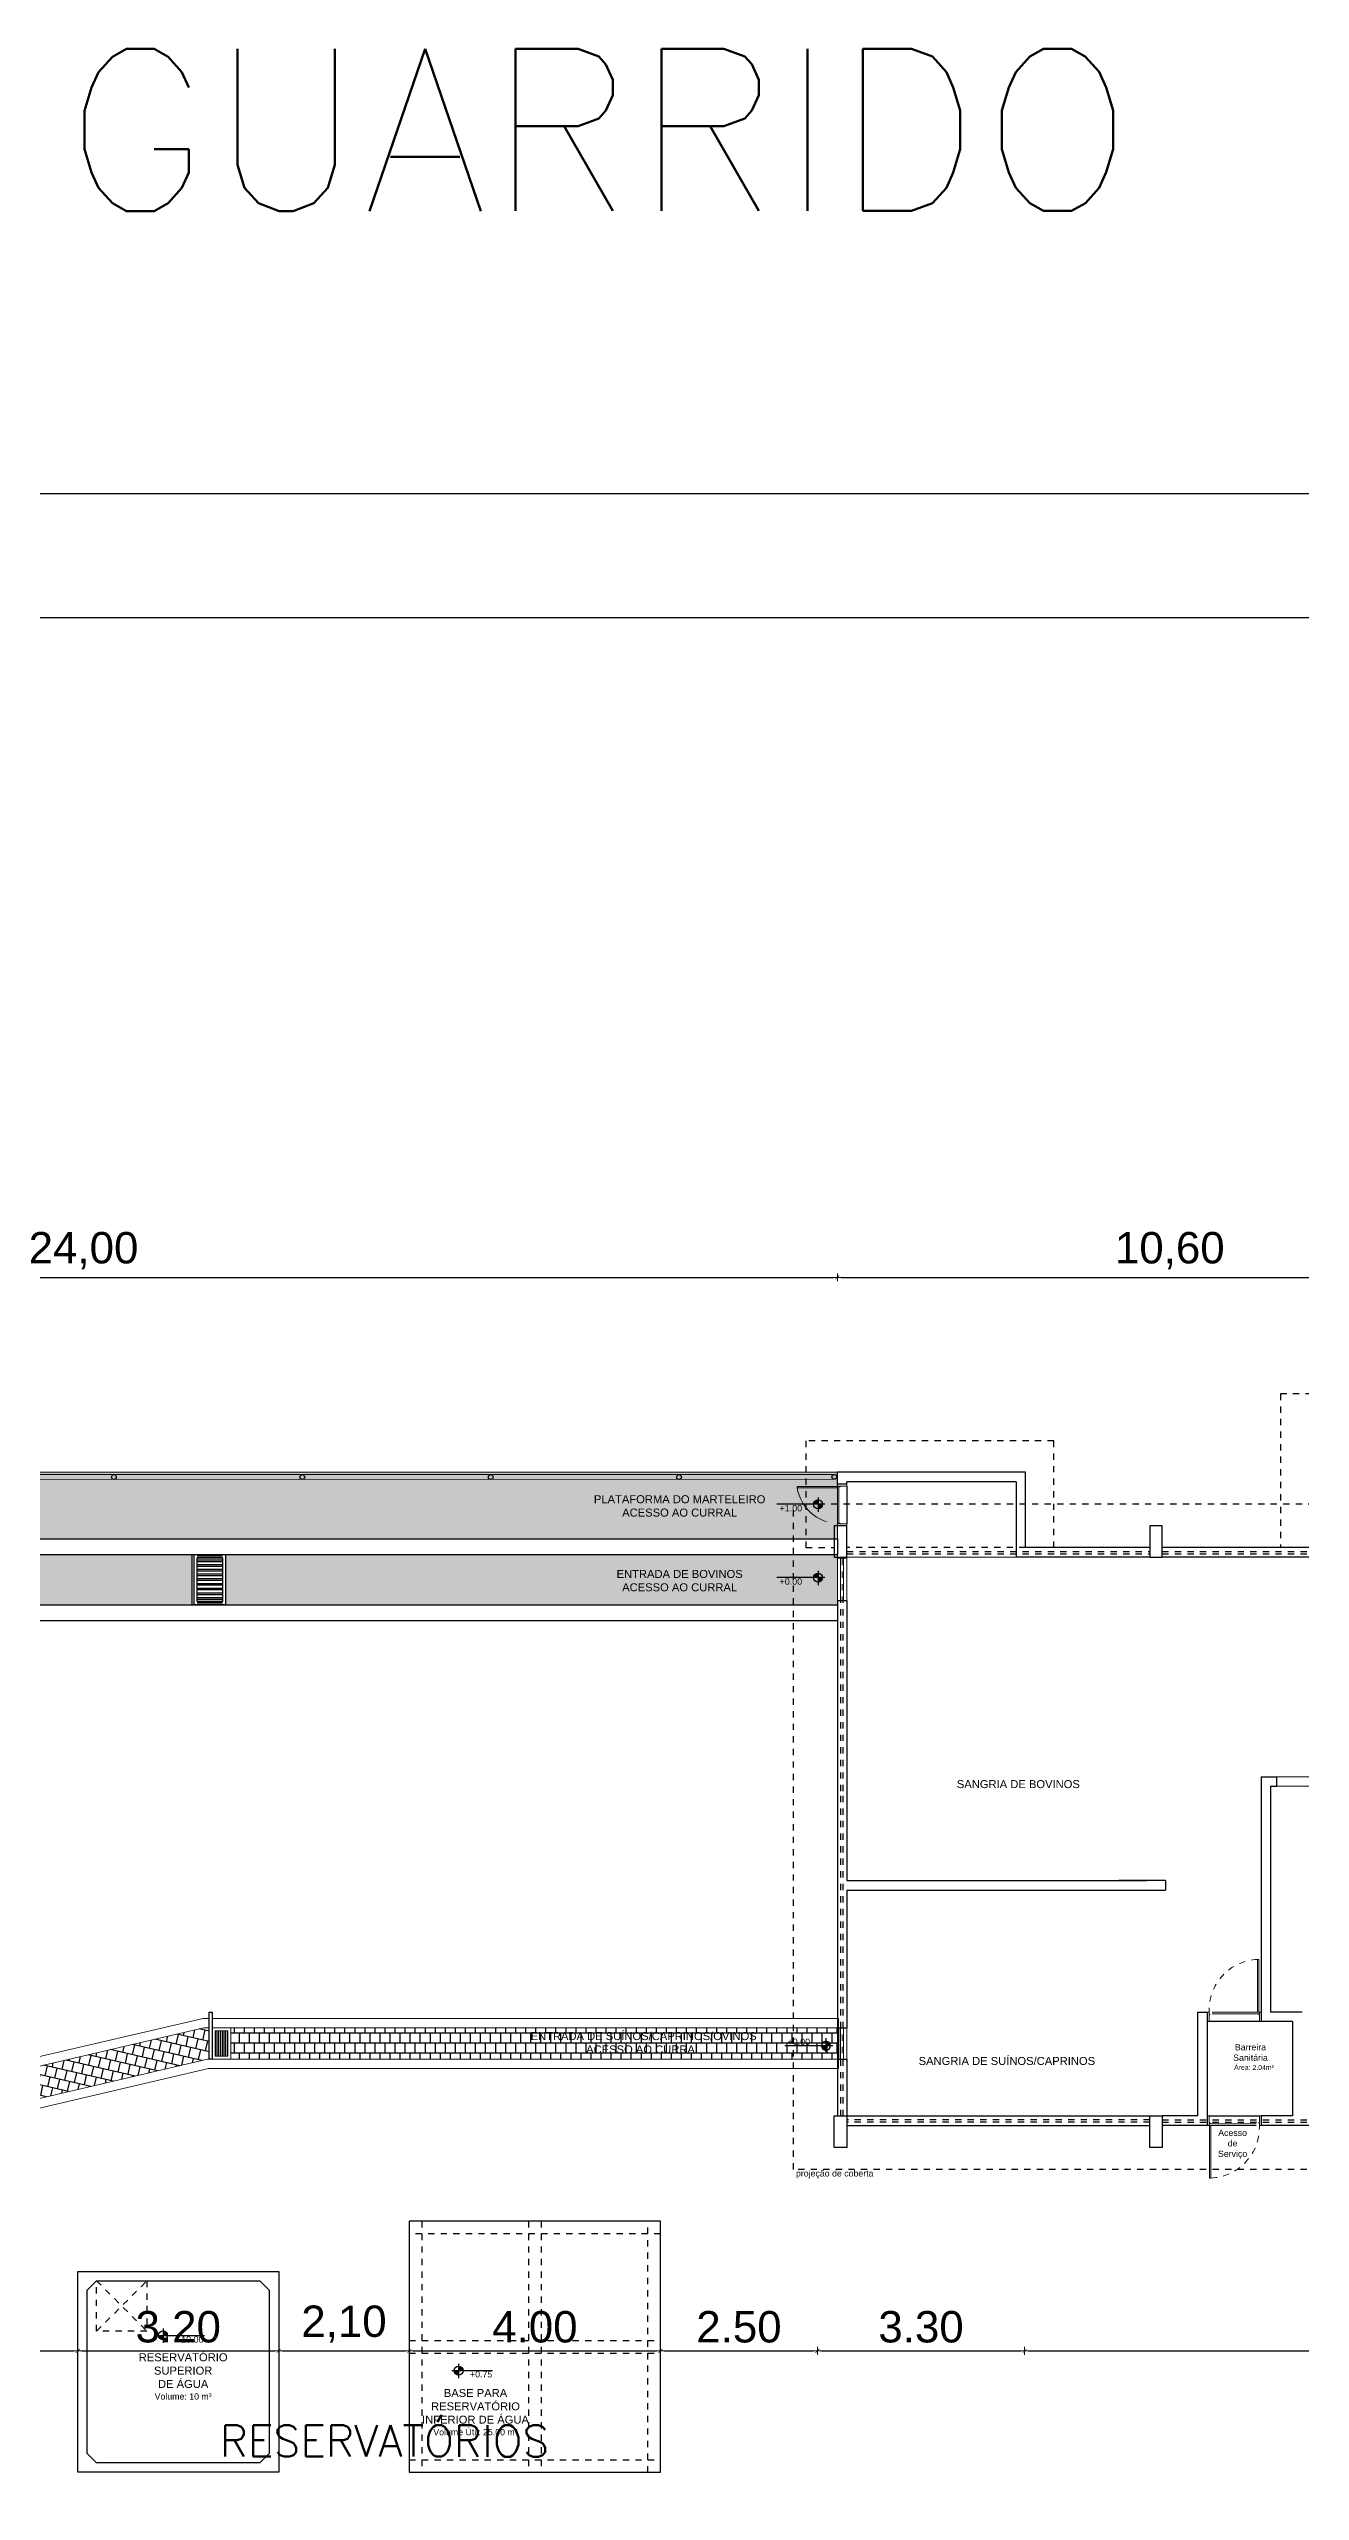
# Model space of a CAD drawing. Header units: millimetres. Extents: x 2823 to 2968, y 1352 to 1452.
# Drawn here: x 2914.4 to 2934.33, y 1412.06 to 1450.97 of the extents above; entities that cross this region are included whole.
import ezdxf

# ---------------------------------------------------------------- set-up
doc = ezdxf.new("R2010")
doc.units = ezdxf.units.MM
doc.header["$LTSCALE"] = 0.03
doc.linetypes.add('Dashed', pattern=[0.75, 0.5, -0.25])
for name, color, linetype, lineweight in [('A-COTAS', 12, 'Continuous', 9), ('A-ESQ-PORTAS', 2, 'Continuous', 18), ('A-ESTRUTURA', 164, 'Continuous', 30), ('A-HACHU', 9, 'Continuous', 0), ('A-PAREDE', 5, 'Continuous', 30), ('A-PROJEÇÃO', 251, 'Dashed', 13), ('A-VISTA01', 1, 'Continuous', 20), ('A-VISTA02', 2, 'Continuous', 15), ('A-VISTA03', 3, 'Continuous', 9), ('A-VISTA06', 6, 'Continuous', 0)]:
    doc.layers.add(name, color=color, linetype=linetype, lineweight=lineweight)
for name, color, linetype in [('A-PARDE', 5, 'Continuous'), ('A-PISO', 251, 'Continuous'), ('A_PROJEÇÃO', 7, 'Dashed'), ('G_HACHURA', 9, 'Continuous')]:
    doc.layers.add(name, color=color, linetype=linetype)
for name, color, linetype, true_color in [('A-TEXTO1', 7, 'Continuous', 0x000000), ('A_lay', 7, 'Continuous', 0x919191), ('PH-GRELHA_INT', 7, 'Continuous', 0x1f2df4)]:
    doc.layers.add(name, color=color, linetype=linetype, true_color=true_color)
doc.styles.add('A2 Arquitetos', font='arial.ttf')
doc.styles.add('Century Gothic', font='arial.ttf')
doc.styles.get("Standard").update_dxf_attribs({"font": 'romans.shx'})
doc.dimstyles.new('COTA_250', dxfattribs={"dimscale": 250, "dimtxt": 0.002, "dimasz": 0.00025, "dimexe": 0.00075, "dimexo": 0.00075, "dimgap": 0.0005, "dimtad": 1, "dimzin": 4, "dimdsep": 46, "dimtxsty": 'Century Gothic', "dimblk": 'PU-Tick', "dimcen": 0.001, "dimdle": 0.00075, "dimse1": 1, "dimse2": 1, "dimclrd": 256, "dimclre": 256, "dimclrt": 256, "dimadec": 0, "dimazin": 0, "dimtfac": 1, "dimtix": 1, "dimtmove": 0, "dimatfit": 3, "dimldrblk": 'DOT', "dimfxl": 1, "dimarcsym": 0})
doc.dimstyles.new('ISO-25', dxfattribs={"dimtxt": 2.5, "dimasz": 2.5, "dimexe": 1.25, "dimexo": 0.625, "dimtad": 1, "dimtxsty": 'Standard', "dimcen": 2.5, "dimadec": 0, "dimazin": 0, "dimtfac": 1, "dimtmove": 0, "dimatfit": 3, "dimfxl": 1, "dimarcsym": 0})
pattern_1 = [(0, (0, 0), (0, 0.16), []), (90, (0, 0), (-0.07999999999999999, 0.16), [0.16, -0.16])]

# ---------------------------------------------------------------- blocks, each defined once
blk = doc.blocks.new('Curbov')
at = {"layer": 'A-COTAS', "true_color": 0xd4d4d4}
h = blk.add_hatch(color=254, dxfattribs=at)
h.dxf.hatch_style = 1
h.paths.add_polyline_path([(208213.6183541835, 9278627.765369043), (208213.6713541799, 9278627.765369043), (208233.3266234386, 9278627.765369043), (208233.3266234386, 9278628.825415157), (208211.7494099587, 9278628.825415157)])
at = {"layer": 'A-HACHU', "true_color": 0xc7c8ca}
h = blk.add_hatch(dxfattribs=at)
h.set_pattern_fill('AR-B88', color=9, scale=0.02)
h.set_pattern_definition(pattern_1)
h.paths.add_polyline_path([(208223.5823912593, 9278626.715369048), (208233.3266234387, 9278626.71536905), (208233.3266234384, 9278627.515369043), (208223.5823912595, 9278627.515369045)])
h.paths.add_polyline_path([(208214.0823912593, 9278626.715369044), (208223.0523912603, 9278626.715369046), (208223.0523912603, 9278627.515369043), (208214.0823912595, 9278627.515369043)])
at = {"layer": 'A-TEXTO1'}
h = blk.add_hatch(color=256, dxfattribs=at)
h.dxf.hatch_style = 1
h.paths.add_polyline_path([(208233.0201738078, 9278628.38837869), (208233.0201738078, 9278628.316516778), (208232.9483118504, 9278628.316516778, -0.4142135075525849)])
h.paths.add_polyline_path([(208233.0201738078, 9278628.316516778), (208233.0920357203, 9278628.316516778, -0.4142136171936075), (208233.0201738078, 9278628.244654864)])
h = blk.add_hatch(color=256, dxfattribs=at)
h.dxf.hatch_style = 1
h.paths.add_polyline_path([(208233.0201738078, 9278627.22065481), (208233.0201738078, 9278627.148792896), (208232.9483118504, 9278627.148792896, -0.4142135075525849)])
h.paths.add_polyline_path([(208233.0201738078, 9278627.148792896), (208233.0920357203, 9278627.148792896, -0.4142136171936075), (208233.0201738078, 9278627.076930983)])
at = {"layer": 'PH-GRELHA_INT', "lineweight": 30}
h = blk.add_hatch(dxfattribs=at)
h.set_pattern_fill('ANSI32', color=256, scale=0.2, angle=135)
h.set_pattern_definition([(180, (0, 0), (-6.938893903907228e-18, -0.07500000000000001), []), (180, (-0.0249999999650754, 0.02500000037252903), (-6.938893903907228e-18, -0.07500000000000001), [])])
h.paths.add_polyline_path([(208223.1323912595, 9278627.515369043), (208223.5323912601, 9278627.515369043), (208223.5323912591, 9278626.715369048), (208223.1323912599, 9278626.715369048)])
at = {"layer": 'A-PAREDE'}
for p, q in [((208213.6713541799, 9278627.765369043), (208233.3266234384, 9278627.765369043)), ((208213.6713541799, 9278627.515369043), (208233.3266234384, 9278627.515369043)), ((208213.6713541799, 9278626.715369044), (208233.3266234384, 9278626.71536905)), ((208213.6713541799, 9278626.465369044), (208233.3266234384, 9278626.465369042))]:
    blk.add_line(p, q, dxfattribs=at)
for points in [[(208233.3266234384, 9278627.765369043), (208233.3266234384, 9278627.515369043)], [(208233.3266234387, 9278626.715369051), (208233.3266234386, 9278626.46536904)]]:
    blk.add_lwpolyline(points, dxfattribs=at)
for centre in [(208221.8053317553, 9278628.750415154), (208224.8053317553, 9278628.750415154), (208227.8053317553, 9278628.750415154), (208230.8053317553, 9278628.750415154), (208233.2784345798, 9278628.752097536)]:
    blk.add_circle(centre, 0.0381, dxfattribs=at)
at = {"layer": 'A-TEXTO1'}
for p, q in [((208233.1266233933, 9278628.316516845), (208232.363737432, 9278628.316516845)), ((208233.0201738078, 9278628.423984574), (208233.0201738078, 9278628.196799686)), ((208233.1266233933, 9278627.148792963), (208232.363737432, 9278627.148792963)), ((208233.0201738078, 9278627.256260693), (208233.0201738078, 9278627.029075805))]:
    blk.add_line(p, q, dxfattribs=at)
for centre in [(208233.0201738078, 9278628.316516845), (208233.0201738078, 9278627.148792963)]:
    blk.add_circle(centre, 0.07186191701812356, dxfattribs=at)
at = {"layer": 'A-VISTA01'}
blk.add_line((208211.7494099585, 9278628.825415157), (208233.3266234384, 9278628.825415157), dxfattribs=at)
for points in [[(208233.3266234384, 9278628.825415157), (208233.3266234386, 9278628.675415156)], [(208233.3266234386, 9278627.765369043), (208233.3266234386, 9278628.675415156)]]:
    blk.add_lwpolyline(points, dxfattribs=at)
at = {"layer": 'A-VISTA02'}
for p, q in [((208233.2784345798, 9278628.790197536), (208213.6234800684, 9278628.788656948)), ((208233.2784345798, 9278628.713997535), (208213.6234800684, 9278628.712447241))]:
    blk.add_line(p, q, dxfattribs=at)
at = {"layer": 'A-VISTA06'}
blk.add_lwpolyline([(208233.3266234384, 9278627.515369043), (208233.3266234387, 9278626.715369051)], dxfattribs=at)
at = {"layer": 'PH-GRELHA_INT', "lineweight": 30}
for p, q in [((208223.0523912603, 9278626.715369046), (208223.0523912603, 9278627.515369045)), ((208223.0823912597, 9278626.715369046), (208223.0823912597, 9278627.515369045))]:
    blk.add_line(p, q, dxfattribs=at)
for points in [[(208223.0823912597, 9278627.515369043), (208223.5823912595, 9278627.515369045), (208223.5823912593, 9278626.715369046), (208223.0823912595, 9278626.715369046)], [(208223.1323912595, 9278627.465369044), (208223.5323912601, 9278627.465369044), (208223.5323912591, 9278626.765369046), (208223.1323912589, 9278626.765369046)]]:
    blk.add_lwpolyline(points, close=True, dxfattribs=at)
at = {"layer": 'A-TEXTO1', "ltscale": 0.0005, "style": 'A2 Arquitetos'}
for s, p in [('+1.00', (208232.405818676, 9278628.202251224)), ('+0.00', (208232.405818676, 9278627.034527343))]:
    blk.add_text(s, height=0.102, dxfattribs=at).set_placement(p)
at = {"layer": 'A-TEXTO1', "ltscale": 0.0005, "char_height": 0.1275, "attachment_point": 9, "style": 'A2 Arquitetos'}
for s, insert in [('\\pxqc;PLATAFORMA DO MARTELEIRO\\PACESSO AO CURRAL', (208232.3635688332, 9278628.118492132)), ('\\pxqc;ENTRADA DE BOVINOS\\PACESSO AO CURRAL', (208232.3635688332, 9278626.928203454))]:
    blk.add_mtext_dynamic_manual_height_columns(s, width=3.096902312417515, gutter_width=30.31471099704504, heights=[0], dxfattribs=dict(at, insert=insert))
blk = doc.blocks.new('Reservatorio_Sup')
at = {"layer": 'A-TEXTO1'}
h = blk.add_hatch(color=256, dxfattribs=at)
h.dxf.hatch_style = 1
h.paths.add_polyline_path([(207844.9719152112, 9278544.509004906), (207844.9719152112, 9278544.437142992), (207845.0437771686, 9278544.437142992, 0.4142135075525849)])
h.paths.add_polyline_path([(207844.9719152112, 9278544.437142992), (207844.9000532987, 9278544.437142992, 0.4142136171936075), (207844.9719152112, 9278544.365281079)])
at = {"layer": 'A-PAREDE'}
for p, q in [((207843.7623593831, 9278545.155746967), (207843.9123593831, 9278545.305746967)), ((207846.6623593831, 9278545.155746967), (207846.5123593831, 9278545.305746967)), ((207843.7623593831, 9278542.555746969), (207843.9123593831, 9278542.405746968)), ((207846.6623593831, 9278542.555746969), (207846.5123593831, 9278542.405746968))]:
    blk.add_line(p, q, dxfattribs=at)
blk.add_lwpolyline([(207843.6123593831, 9278545.455746967), (207846.8123593831, 9278545.455746967), (207846.8123593831, 9278542.255746968), (207843.6123593831, 9278542.255746968)], close=True, dxfattribs=at)
for points in [[(207843.9123593831, 9278545.305746967), (207846.5123593831, 9278545.305746967)], [(207843.7623593831, 9278542.555746969), (207843.7623593831, 9278545.155746967)], [(207846.6623593831, 9278545.155746967), (207846.6623593831, 9278542.555746969)], [(207846.5123593831, 9278542.405746968), (207843.9123593831, 9278542.405746968)]]:
    blk.add_lwpolyline(points, dxfattribs=at)
at = {"layer": 'A-TEXTO1'}
for p, q in [((207844.8654656257, 9278544.43714306), (207845.628351587, 9278544.43714306)), ((207844.9719152112, 9278544.544610789), (207844.9719152112, 9278544.317425901))]:
    blk.add_line(p, q, dxfattribs=at)
blk.add_circle((207844.9719152112, 9278544.43714306), 0.07186191701812356, dxfattribs=at)
at = {"layer": 'A_PROJEÇÃO'}
for p, q in [((207843.9123593831, 9278545.305746967), (207844.7123593831, 9278544.505746966)), ((207843.9123593831, 9278544.505746966), (207844.7123593831, 9278545.305746967))]:
    blk.add_line(p, q, dxfattribs=at)
blk.add_lwpolyline([(207843.9123593831, 9278545.305746967), (207844.7123593831, 9278545.305746967), (207844.7123593831, 9278544.505746966), (207843.9123593831, 9278544.505746966), (207843.9123593831, 9278545.305746967)], dxfattribs=at)
at = {"layer": 'A-TEXTO1', "ltscale": 0.0005, "style": 'A2 Arquitetos'}
blk.add_text('+10.00', height=0.102, dxfattribs=at).set_placement((207845.175307504, 9278544.322877439))
at = {"layer": 'A-TEXTO1', "ltscale": 0.0005, "insert": (207844.7320672687, 9278543.413536912), "char_height": 0.1275, "attachment_point": 7, "style": 'A2 Arquitetos'}
blk.add_mtext_dynamic_manual_height_columns('\\pxqc;RESERVATÓRIO SUPERIOR DE ÁGUA\\P{\\H0.78431x;Volume: 10 m³}', width=1.116882196945371, gutter_width=30.31471099704504, heights=[0], dxfattribs=at)
blk = doc.blocks.new('Reservatorio_Inferior')
at = {"layer": 'A-TEXTO1'}
h = blk.add_hatch(color=256, dxfattribs=at)
h.dxf.hatch_style = 1
h.paths.add_polyline_path([(207768.310947186, 9278556.651467234), (207768.310947186, 9278556.57960532), (207768.3828091433, 9278556.57960532, 0.4142135075525849)])
h.paths.add_polyline_path([(207768.310947186, 9278556.57960532), (207768.2390852734, 9278556.57960532, 0.4142136171936075), (207768.310947186, 9278556.507743407)])
at = {"layer": 'A-PAREDE'}
blk.add_lwpolyline([(207767.5263024458, 9278554.959275486), (207771.5263024458, 9278554.959275486), (207771.5263024458, 9278558.959275486), (207767.5263024458, 9278558.959275486)], close=True, dxfattribs=at)
at = {"layer": 'A-TEXTO1'}
for p, q in [((207768.2044976005, 9278556.579605388), (207768.8515294553, 9278556.579605388)), ((207768.310947186, 9278556.687073117), (207768.310947186, 9278556.45988823))]:
    blk.add_line(p, q, dxfattribs=at)
blk.add_circle((207768.310947186, 9278556.579605388), 0.07186191701812356, dxfattribs=at)
at = {"layer": 'A_PROJEÇÃO'}
for p, q in [((207767.7263024458, 9278558.959275486), (207767.7263024458, 9278554.959275486)), ((207769.4263024458, 9278558.959275486), (207769.4263024458, 9278554.959275486)), ((207769.6263024458, 9278558.959275486), (207769.6263024458, 9278554.959275486)), ((207771.3263024458, 9278554.959275486), (207771.3263024458, 9278558.959275486)), ((207771.5263024458, 9278558.759275487), (207767.5263024458, 9278558.759275487)), ((207767.5263024458, 9278557.059275486), (207771.5263024458, 9278557.059275486)), ((207767.5263024458, 9278556.859275486), (207771.5263024458, 9278556.859275486)), ((207767.5263024458, 9278555.159275483), (207771.5263024458, 9278555.159275485))]:
    blk.add_line(p, q, dxfattribs=at)
at = {"layer": 'A-TEXTO1', "insert": (207768.7468251517, 9278556.469895089), "char_height": 0.1, "attachment_point": 7}
blk.add_mtext_dynamic_manual_height_columns('\\pxsm1.5,qr;{\\fArial|b0|i0|c0|p34;+0.75}', width=0.1, gutter_width=30.31471099704504, heights=[0], dxfattribs=at)
at = {"layer": 'A-TEXTO1', "ltscale": 0.0005, "insert": (207767.6862863295, 9278555.548107663), "char_height": 0.1275, "attachment_point": 7, "style": 'A2 Arquitetos'}
blk.add_mtext_dynamic_manual_height_columns('\\pxqc;BASE PARA RESERVATÓRIO INFERIOR DE ÁGUA\\P{\\H0.78431x;Volume Útil: 25.00 m³}', width=1.788665961879305, gutter_width=30.31471099704504, heights=[0], dxfattribs=at)
blk = doc.blocks.new('Curral_Suino_Caprino')
at = {"layer": 'A-TEXTO1'}
h = blk.add_hatch(color=256, dxfattribs=at)
h.dxf.hatch_style = 1
h.paths.add_polyline_path([(207839.2742750068, 9278549.680569066), (207839.2742750068, 9278549.75243098), (207839.346136965, 9278549.75243098, -0.4142135075525849)])
h.paths.add_polyline_path([(207839.2742750068, 9278549.75243098), (207839.2024130953, 9278549.75243098, -0.4142136171936075), (207839.2742750068, 9278549.824292893)])
at = {"layer": 'A-VISTA06'}
h = blk.add_hatch(dxfattribs=at)
h.set_pattern_fill('ANSI32', color=256, scale=0.1, angle=45)
h.set_pattern_definition([(90, (0.4682175397756509, 1.120568381622434), (-0.03750000000000001, 3.469446951953614e-18), []), (90, (0.4807175397546644, 1.133068381601447), (-0.03750000000000001, 3.469446951953614e-18), [])])
h.paths.add_polyline_path([(207849.0009296726, 9278549.989770943), (207848.8009296725, 9278549.989770943), (207848.8009296725, 9278549.589808611), (207849.0009296726, 9278549.589808611)])
at = {"layer": 'A_lay', "true_color": 0xa1a1a1}
h = blk.add_hatch(dxfattribs=at)
h.set_pattern_fill('AR-B88', color=253, scale=0.02)
h.set_pattern_definition(pattern_1)
h.paths.add_polyline_path([(207848.7509296726, 9278549.539808556), (207839.0777529167, 9278549.539808547), (207839.0777529168, 9278550.039770944), (207848.7509296726, 9278550.039770944)])
h = blk.add_hatch(dxfattribs=at)
h.set_pattern_fill('AR-B88', color=253, scale=0.02, angle=13)
h.set_pattern_definition([(13, (207849.194050578, 9278514.813470237), (-0.0359921686950184, 0.1558992103656376), []), (103, (207849.194050578, 9278514.813470237), (-0.1139417738778372, 0.1379031260181284), [0.16, -0.16])])
h.paths.add_polyline_path([(207856.4026957992, 9278548.354753638), (207856.289689945, 9278547.867690941), (207849.1235959711, 9278549.539808556), (207849.1005362104, 9278549.539808556), (207849.1005362104, 9278550.039770944), (207849.1813183924, 9278550.039770944)])
blk.add_lwpolyline([(207839.0777529168, 9278550.03548008), (207839.0777529167, 9278549.539808547)])
at = {"layer": 'A-PAREDE', "lineweight": 25}
blk.add_lwpolyline([(207849.0509296726, 9278549.539808555), (207849.1005362104, 9278549.539808555), (207849.1005362104, 9278550.289770894), (207849.0509296726, 9278550.289770894)], close=True, dxfattribs=at)
at = {"layer": 'A-TEXTO1'}
for p, q in [((207839.2742750068, 9278549.644963183), (207839.2742750068, 9278549.87214807)), ((207839.1678254214, 9278549.752430912), (207839.9307113831, 9278549.752430912))]:
    blk.add_line(p, q, dxfattribs=at)
blk.add_circle((207839.2742750068, 9278549.752430912), 0.07186191701812356, dxfattribs=at)
at = {"layer": 'A-VISTA01'}
for p, q in [((207849.0509296726, 9278550.189770944), (207839.0777529168, 9278550.189770944)), ((207849.0509296726, 9278550.039770944), (207839.0777529168, 9278550.039770944)), ((207849.1940505781, 9278550.189770944), (207849.1005362104, 9278550.189770944)), ((207849.1813183924, 9278550.039770944), (207849.1005362104, 9278550.039770944)), ((207849.1813183924, 9278550.039770944), (207856.7240446061, 9278548.279770948)), ((207849.1940505781, 9278550.189770944), (207856.7240446061, 9278548.431948083)), ((207839.0777529168, 9278549.539808547), (207849.1235959712, 9278549.539808556)), ((207849.1235959711, 9278549.539808556), (207856.8581296091, 9278547.735052718)), ((207849.1063273761, 9278549.38980861), (207839.0777529168, 9278549.38980861)), ((207849.1063273761, 9278549.38980861), (207856.824044606, 9278547.588976668))]:
    blk.add_line(p, q, dxfattribs=at)
for points in [[(207839.0777529168, 9278550.039770944), (207839.0777529168, 9278550.189770944)], [(207839.0777529168, 9278549.38980861), (207839.0777529167, 9278549.539808547)]]:
    blk.add_lwpolyline(points, dxfattribs=at)
at = {"layer": 'A-VISTA06'}
for p, q in [((207849.0509296725, 9278549.53980861), (207849.0509296726, 9278550.039770944)), ((207849.1005361968, 9278549.539808609), (207849.1005361968, 9278550.039770942))]:
    blk.add_line(p, q, dxfattribs=at)
for points in [[(207849.0509296726, 9278550.039770944), (207848.7509296726, 9278550.039770944), (207848.7509296726, 9278549.53980861), (207849.0509296725, 9278549.53980861)], [(207849.0009296726, 9278549.989770943), (207848.8009296726, 9278549.989770943), (207848.8009296725, 9278549.589808611), (207849.0009296726, 9278549.589808611)]]:
    blk.add_lwpolyline(points, close=True, dxfattribs=at)
at = {"layer": 'A-TEXTO1', "ltscale": 0.0005, "style": 'A2 Arquitetos', "text_generation_flag": 2}
blk.add_text('+0.00', height=0.102, dxfattribs=at).set_placement((207839.8886301399, 9278549.766018497))
at = {"layer": 'A-TEXTO1', "ltscale": 0.0005, "extrusion": (0, 0, -1), "insert": (207840.2696550067, 9278549.9715873), "char_height": 0.1275, "attachment_point": 3, "text_direction": (-1, 0, 0), "style": 'A2 Arquitetos'}
blk.add_mtext_dynamic_manual_height_columns('\\pxqc;ENTRADA DE SUÍNOS/CAPRINOS/OVINOS ACESSO AO CURRAL', width=3.818706176648848, gutter_width=30.31471099704504, heights=[0], dxfattribs=at)
blk = doc.blocks.new('p1')
for p, q in [((171.03823733172, 297.317746114881), (171.03823733172, 297.337746114881)), ((171.8782373317199, 297.337746114881), (171.03823733172, 297.337746114881)), ((171.8782373317199, 297.317746114881), (171.03823733172, 297.317746114881)), ((171.8782373317198, 297.3746169885285), (171.8782373317198, 297.3446169885285)), ((171.8782373317198, 297.3446169885285), (171.9132803888554, 297.3446169885285)), ((171.8782373317198, 297.3446169885285), (171.9132803888554, 297.3446169885285)), ((171.8782373317199, 297.337746114881), (171.8782373317199, 297.317746114881)), ((171.9132803888554, 297.3446169885285), (171.9132803888554, 297.3346169885285)), ((171.9132803888554, 297.3346169885285), (171.9232803888555, 297.3346169885285)), ((171.9232803888555, 297.3346169885285), (171.9232803888553, 297.3446169885285)), ((171.9232803888553, 297.3446169885285), (172.0282373317199, 297.3446169885285)), ((172.0282373317199, 297.3446169885285), (172.0282373317199, 297.3746169885285)), ((171.8782373317199, 296.5146169885286), (171.8782373317199, 296.5446169885284)), ((171.8782373317199, 296.5446169885284), (171.9132803888555, 296.5446169885284)), ((171.9132803888555, 296.5546169885284), (171.9232803888555, 296.5546169885284)), ((171.9132803888555, 296.5446169885284), (171.9132803888555, 296.5546169885284)), ((171.9232803888555, 296.5546169885284), (171.9232803888555, 296.5446169885284)), ((171.9232803888555, 296.5446169885284), (172.02823733172, 296.5446169885284)), ((172.02823733172, 296.5446169885284), (172.02823733172, 296.5146169885286))]:
    blk.add_line(p, q)
at = {"linetype": 'Continuous', "const_width": 0.001}
blk.add_lwpolyline([(171.8738502073079, 297.3414393010849, -0.9999999999999998), (171.8798502073079, 297.3414393010849, -1)], format="xyb", close=True, dxfattribs=at)
at = {"layer": 'A-PISO'}
blk.add_line((172.0282373317199, 297.3446169885285), (172.02823733172, 296.5446169885284), dxfattribs=at)
at = {"layer": 'A-PROJEÇÃO', "ltscale": 50}
for p, q in [((171.8782373317199, 297.3446169885285), (171.8782373317199, 296.5446169885284)), ((171.9032373317199, 297.3446169885285), (171.9032373317199, 296.5446169885284))]:
    blk.add_line(p, q, dxfattribs=at)
at = {"layer": 'A-PROJEÇÃO'}
blk.add_arc((171.8446986706686, 297.3509607586116), 0.8070409638532554, 182.3587359747573, 272.3817592447564, dxfattribs=at)
blk = doc.blocks.new('Galpão_2.0')
at = {"layer": 'A-ESQ-PORTAS'}
for p, q in [((208355.5226303273, 9278624.890565699), (208355.5226303273, 9278624.9105657)), ((208356.1626303273, 9278624.9105657), (208355.5226303273, 9278624.9105657)), ((208356.1626303273, 9278624.890565699), (208355.5226303273, 9278624.890565699)), ((208356.1626303273, 9278624.947436573), (208356.1626303273, 9278624.917436574)), ((208356.1626303273, 9278624.917436574), (208356.1976733844, 9278624.917436574)), ((208356.1626303273, 9278624.917436574), (208356.1976733844, 9278624.917436574)), ((208356.1626303273, 9278624.9105657), (208356.1626303273, 9278624.890565699)), ((208356.1976733844, 9278624.917436574), (208356.1976733844, 9278624.907436574)), ((208356.1976733844, 9278624.907436574), (208356.2076733844, 9278624.907436574)), ((208356.2076733844, 9278624.907436574), (208356.2076733844, 9278624.917436574)), ((208356.2076733844, 9278624.917436574), (208356.3126303273, 9278624.917436574)), ((208356.3126303273, 9278624.917436574), (208356.3126303273, 9278624.947436573)), ((208356.1626303273, 9278624.287436573), (208356.1626303273, 9278624.317436574)), ((208356.1626303273, 9278624.317436574), (208356.1976733844, 9278624.317436574)), ((208356.1976733844, 9278624.327436574), (208356.2076733844, 9278624.327436574)), ((208356.1976733844, 9278624.317436574), (208356.1976733844, 9278624.327436574)), ((208356.2076733844, 9278624.327436574), (208356.2076733844, 9278624.317436574)), ((208356.2076733844, 9278624.317436574), (208356.3126303273, 9278624.317436574)), ((208356.3126303273, 9278624.317436574), (208356.3126303273, 9278624.287436573)), ((208356.2126303273, 9278623.787436573), (208356.2126303273, 9278623.087436574)), ((208356.2627893575, 9278623.787436573), (208356.2627893575, 9278623.087436574)), ((208356.2126303273, 9278615.787436573), (208356.2126303273, 9278616.287436573)), ((208356.2626303273, 9278615.787436573), (208356.2626303273, 9278616.287436573))]:
    blk.add_line(p, q, dxfattribs=at)
at = {"layer": 'A-ESQ-PORTAS', "linetype": 'Continuous', "const_width": 0.001}
blk.add_lwpolyline([(208356.1582432029, 9278624.914258886, -0.9999999999999998), (208356.1642432029, 9278624.914258886, -1)], format="xyb", close=True, dxfattribs=at)
at = {"layer": 'A-ESTRUTURA'}
for points in [[(208356.1126303273, 9278624.287436573), (208356.1126303273, 9278623.787436573), (208356.3126303273, 9278623.787436573), (208356.3126303273, 9278624.287436573)], [(208361.1376303273, 9278624.287436573), (208361.1376303273, 9278623.787436573), (208361.3376303273, 9278623.787436573), (208361.3376303273, 9278624.287436573)], [(208361.1376303273, 9278624.287436573), (208361.1376303273, 9278623.787436573), (208361.3376303273, 9278623.787436573), (208361.3376303273, 9278624.287436573)], [(208356.1126303273, 9278614.382436574), (208356.1126303273, 9278614.882436574), (208356.3126303273, 9278614.882436574), (208356.3126303273, 9278614.382436574)], [(208361.1376303273, 9278614.382436574), (208361.1376303273, 9278614.882436574), (208361.3376303273, 9278614.882436574), (208361.3376303273, 9278614.382436574)]]:
    blk.add_lwpolyline(points, close=True, dxfattribs=at)
at = {"layer": 'A-PARDE'}
blk.add_line((208356.3126303273, 9278625.13748003), (208356.3126303273, 9278625.13748264), dxfattribs=at)
at = {"layer": 'A-PAREDE'}
for p, q in [((208356.1626303273, 9278624.947436573), (208356.1626303273, 9278625.13748264)), ((208359.0096245919, 9278624.98743657), (208356.3126303273, 9278624.987436574)), ((208356.3126303273, 9278624.947436573), (208356.3126303273, 9278624.987436574)), ((208359.0096245919, 9278624.987436574), (208359.0096245919, 9278623.787436573)), ((208359.1596245919, 9278623.937436573), (208359.1596245919, 9278625.137427228)), ((208356.3126303273, 9278624.947436573), (208356.1626303273, 9278624.947436573)), ((208361.1376303273, 9278623.937436573), (208359.1596245919, 9278623.937436573)), ((208363.6685608972, 9278623.937436573), (208361.3376303273, 9278623.937436573)), ((208361.1376303273, 9278623.787436573), (208359.0096245919, 9278623.787436573)), ((208363.9185608972, 9278623.787436573), (208361.3376303273, 9278623.787436573)), ((208356.3126303273, 9278623.087436574), (208356.1626303273, 9278623.087436574)), ((208356.1626303273, 9278623.087436574), (208356.1626303273, 9278616.287436573)), ((208356.3126303273, 9278623.087436574), (208356.3126303273, 9278618.632436574)), ((208362.9126303273, 9278620.287436573), (208363.1626303273, 9278620.287436573)), ((208362.9126303273, 9278620.287436573), (208362.9126303273, 9278616.387436572)), ((208363.0626303273, 9278620.137436574), (208363.1626303273, 9278620.137436574)), ((208363.0626303273, 9278620.137436574), (208363.0626303273, 9278616.537436573)), ((208363.1626303273, 9278620.137436574), (208363.1626303273, 9278620.287436573)), ((208356.3126303273, 9278618.632436574), (208361.0876303273, 9278618.632436574)), ((208356.3126303273, 9278618.482436573), (208356.3126303273, 9278616.287436573)), ((208356.3126303273, 9278618.482436573), (208361.3876303273, 9278618.482436573)), ((208361.3876303273, 9278618.632436574), (208360.6460392948, 9278618.632436574)), ((208361.3876303273, 9278618.632436574), (208361.3876303273, 9278618.482436573)), ((208363.562630326, 9278616.537436573), (208363.0626303273, 9278616.537436573)), ((208356.1626303273, 9278616.287436573), (208356.3126303273, 9278616.287436573)), ((208363.412630326, 9278616.387436572), (208362.9126303273, 9278616.387436572)), ((208363.412630326, 9278616.387436572), (208363.412630326, 9278614.882436574)), ((208356.1626303273, 9278615.787436573), (208356.3126303273, 9278615.787436573)), ((208356.1626303273, 9278615.787436573), (208356.1626303273, 9278614.882436574)), ((208356.3126303273, 9278615.787436573), (208356.3126303273, 9278614.882436574)), ((208356.3126303273, 9278614.882436574), (208361.1376303273, 9278614.882436574)), ((208363.4126303279, 9278614.882436574), (208362.9126301818, 9278614.882436812)), ((208362.9126301818, 9278614.882436812), (208362.9126301818, 9278614.732436812)), ((208356.3126303273, 9278614.732436573), (208361.1376303273, 9278614.732436573)), ((208364.154124508, 9278614.732436573), (208362.9126301818, 9278614.732436812))]:
    blk.add_line(p, q, dxfattribs=at)
for points in [[(208359.1596245919, 9278625.137427228), (208356.1626303273, 9278625.13748264)], [(208361.9026303273, 9278614.882436574), (208361.9026303274, 9278616.537436573), (208362.0526303273, 9278616.537436571), (208362.0526301218, 9278614.732436677)], [(208361.9026303273, 9278614.882436574), (208361.3376303273, 9278614.882436574)], [(208362.0526301218, 9278614.732436677), (208361.3376303273, 9278614.732436677)]]:
    blk.add_lwpolyline(points, dxfattribs=at)
at = {"layer": 'A-PISO'}
blk.add_line((208356.3126303273, 9278624.917436574), (208356.3126303273, 9278624.317436574), dxfattribs=at)
at = {"layer": 'A-PROJEÇÃO', "ltscale": 50}
for p, q in [((208356.1626303273, 9278624.917436574), (208356.1626303273, 9278624.317436574)), ((208356.1876303273, 9278624.917436574), (208356.1876303273, 9278624.317436574))]:
    blk.add_line(p, q, dxfattribs=at)
blk.add_arc((208356.2001865788, 9278625.003275909), 0.6868668465771783, 189.4445632739409, 266.865639463338, dxfattribs=at)
at = {"layer": 'A-VISTA03'}
for p, q in [((208356.1626303273, 9278623.787436573), (208356.1626303273, 9278623.087436574)), ((208356.3126303273, 9278623.787436573), (208356.3126303273, 9278623.087436574)), ((208359.0096245919, 9278623.787436575), (208356.3126303273, 9278623.787436573)), ((208363.1626303273, 9278620.287436573), (208363.9126303273, 9278620.287436573)), ((208363.1626303273, 9278620.137436574), (208363.9126303273, 9278620.137436574)), ((208356.1626303273, 9278616.287436573), (208356.1626303273, 9278615.787436573)), ((208356.3126303273, 9278616.287436573), (208356.3126303273, 9278615.787436573))]:
    blk.add_line(p, q, dxfattribs=at)
blk.add_lwpolyline([(208356.1626303273, 9278623.787436573), (208356.1626303273, 9278623.767436573), (208356.3126303273, 9278623.767436573), (208356.3126303273, 9278623.787436573)], dxfattribs=at)
at = {"layer": 'A_PROJEÇÃO'}
for p, q in [((208366.9185608972, 9278626.387436574), (208363.2185608971, 9278626.387436574)), ((208363.2185608971, 9278626.387436576), (208363.2185608972, 9278623.937436573)), ((208355.6626303274, 9278623.937436573), (208356.1126303273, 9278623.937436573)), ((208359.1596245919, 9278623.937436573), (208356.3126303273, 9278623.937436573)), ((208356.3126303273, 9278623.877436573), (208361.1376303273, 9278623.877436573)), ((208356.3126303273, 9278623.877436573), (208359.0396245919, 9278623.877436573)), ((208356.3126303273, 9278623.837436574), (208361.1376303273, 9278623.837436574)), ((208356.3126303273, 9278623.837436574), (208359.0396245919, 9278623.837436574)), ((208361.3376303273, 9278623.877436573), (208363.9185608972, 9278623.877436573)), ((208361.3376303273, 9278623.837436574), (208363.9185608972, 9278623.837436574)), ((208356.2176303273, 9278620.057436574), (208356.2176303273, 9278623.787436573)), ((208356.25763032728, 9278620.057436574), (208356.25763032728, 9278623.787436573)), ((208356.2176303273, 9278614.882436574), (208356.2176303273, 9278620.057436574)), ((208356.25763032728, 9278614.882436574), (208356.25763032728, 9278620.057436574)), ((208361.1376303273, 9278614.822436573), (208356.3126303273, 9278614.822436573)), ((208361.1376303273, 9278614.782436574), (208356.3126303273, 9278614.782436574)), ((208361.3376303273, 9278614.822436573), (208366.1376303273, 9278614.822436573)), ((208361.3376303273, 9278614.782436574), (208366.1376303273, 9278614.782436574))]:
    blk.add_line(p, q, dxfattribs=at)
blk.add_lwpolyline([(208359.6096245919, 9278623.937436571), (208359.6096245919, 9278625.637427872), (208355.6626303272, 9278625.637491342), (208355.6626303274, 9278623.937436573)], dxfattribs=at)
blk.add_lwpolyline([(208382.0376367961, 9278614.032436574), (208355.4626303273, 9278614.032436574), (208355.4626303273, 9278624.637436572), (208382.0376367961, 9278624.637436572)], close=True, dxfattribs=at)
at = {"layer": 'A-ESQ-PORTAS'}
for p, rotation in [((208065.5380131933, 9278788.41567377), 270), ((208659.4272471703, 9278442.85419948), 90)]:
    blk.add_blockref('p1', p, dxfattribs=dict(at, rotation=rotation))
at = {"layer": 'A-TEXTO1', "ltscale": 0.0005, "style": 'A2 Arquitetos'}
for s, width, insert, char_height, attachment_point in [('\\pxqc;SANGRIA DE BOVINOS', 2.529235287035407, (208357.7803765729, 9278620.104820538), 0.1275, 7), ('\\pxqc;Barreira Sanitária\\P\\pq*;{\\H0.78431x;Área: 2.04m²}', 0.7454547062252339, (208363.1143361737, 9278616.028174393), 0.1, 3), ('\\pxqc;SANGRIA DE SUÍNOS/CAPRINOS', 3.132471734669141, (208357.2956797093, 9278615.693534862), 0.1275, 7), ('\\pxqc;Acesso de Serviço', 0.6490581119751249, (208362.7812692134, 9278614.664100794), 0.1, 3), ('\\pxqr;projeção de coberta', 1.258822435949471, (208355.4791690414, 9278613.887752766), 0.1, 7)]:
    blk.add_mtext_dynamic_manual_height_columns(s, width=width, gutter_width=30.31471099704504, heights=[0], dxfattribs=dict(at, insert=insert, char_height=char_height, attachment_point=attachment_point))
blk = doc.blocks.new('PU-Tick')
for p, q in [((1, 0), (-1, 0)), ((-9e-16, -1), (9e-16, 1))]:
    blk.add_line(p, q)
at = {"color": 0, "linetype": 'ByBlock', "const_width": 0.15}
blk.add_lwpolyline([(-0.5, -0.5), (0.5, 0.5)], dxfattribs=at)
blk = doc.blocks.new('*D143')
at = {"layer": 'A-COTAS', "lineweight": -2, "transparency": 16777216}
blk.add_line((2894.523691002141, 1414.296997964357), (2914.80200089221, 1414.296997964357), dxfattribs=at)
at = {"layer": 'Defpoints', "color": 0, "transparency": 16777216}
for p in [(2894.461191002141, 1416.333800198485), (2914.86450089221, 1414.296997964357), (2914.86450089221, 1413.961681187128)]:
    blk.add_point(p, dxfattribs=at)
at = {"layer": 'A-COTAS', "lineweight": -2, "transparency": 16777216, "xscale": 0.0625, "yscale": 0.0625, "zscale": 0.0625, "rotation": 180}
blk.add_blockref('PU-Tick', (2894.461191002141, 1414.296997964357), dxfattribs=at)
at = {"layer": 'A-COTAS', "lineweight": -2, "transparency": 16777216, "xscale": 0.0625, "yscale": 0.0625, "zscale": 0.0625}
blk.add_blockref('PU-Tick', (2914.86450089221, 1414.296997964357), dxfattribs=at)
at = {"layer": 'A-COTAS', "transparency": 16777216, "insert": (2904.662845947176, 1414.677284458218), "char_height": 0.5, "attachment_point": 5, "style": 'Century Gothic'}
blk.add_mtext('20.40', dxfattribs=at)
blk = doc.blocks.new('_Dot')
at = {"layer": 'G_HACHURA', "color": 0, "lineweight": -2}
blk.add_line((-0.5, 0), (-1, 0), dxfattribs=at)
at = {"layer": 'G_HACHURA', "color": 0, "const_width": 0.5}
blk.add_lwpolyline([(-0.25, 0, 1), (0.25, 0, 1)], format="xyb", close=True, dxfattribs=at)
blk = doc.blocks.new('*D144')
at = {"layer": 'A-COTAS', "lineweight": -2, "transparency": 16777216}
blk.add_line((2914.927000892174, 1414.296997964332), (2918.002000892127, 1414.296997964332), dxfattribs=at)
at = {"layer": 'Defpoints', "color": 0, "transparency": 16777216}
for p in [(2918.064500892127, 1414.296997964332), (2914.864500892174, 1413.961681187103), (2918.064500892127, 1413.961681187103)]:
    blk.add_point(p, dxfattribs=at)
at = {"layer": 'A-COTAS', "lineweight": -2, "transparency": 16777216, "xscale": 0.0625, "yscale": 0.0625, "zscale": 0.0625, "rotation": 180}
blk.add_blockref('PU-Tick', (2914.864500892174, 1414.296997964332), dxfattribs=at)
at = {"layer": 'A-COTAS', "lineweight": -2, "transparency": 16777216, "xscale": 0.0625, "yscale": 0.0625, "zscale": 0.0625}
blk.add_blockref('PU-Tick', (2918.064500892127, 1414.296997964332), dxfattribs=at)
at = {"layer": 'A-COTAS', "transparency": 16777216, "insert": (2916.464500892151, 1414.677454990253), "char_height": 0.5, "attachment_point": 5, "style": 'Century Gothic'}
blk.add_mtext('3.20', dxfattribs=at)
blk = doc.blocks.new('*D145')
at = {"layer": 'A-COTAS', "lineweight": -2, "transparency": 16777216}
blk.add_line((2918.127000892157, 1414.296997964332), (2920.081622282014, 1414.296997964332), dxfattribs=at)
at = {"layer": 'Defpoints', "color": 0, "transparency": 16777216}
for p in [(2920.144122282014, 1414.296997964332), (2918.064500892157, 1413.961681187103), (2920.144122282014, 1413.947332434306)]:
    blk.add_point(p, dxfattribs=at)
at = {"layer": 'A-COTAS', "lineweight": -2, "transparency": 16777216, "xscale": 0.0625, "yscale": 0.0625, "zscale": 0.0625, "rotation": 180}
blk.add_blockref('PU-Tick', (2918.064500892157, 1414.296997964332), dxfattribs=at)
at = {"layer": 'A-COTAS', "lineweight": -2, "transparency": 16777216, "xscale": 0.0625, "yscale": 0.0625, "zscale": 0.0625}
blk.add_blockref('PU-Tick', (2920.144122282014, 1414.296997964332), dxfattribs=at)
at = {"layer": 'A-COTAS', "transparency": 16777216, "insert": (2919.104311587085, 1414.7224754541), "char_height": 0.5, "attachment_point": 5, "style": 'Century Gothic'}
blk.add_mtext('2,10', dxfattribs=at)
blk = doc.blocks.new('*D146')
at = {"layer": 'A-COTAS', "lineweight": -2, "transparency": 16777216}
blk.add_line((2920.206622282014, 1414.296997964332), (2924.081622282014, 1414.296997964332), dxfattribs=at)
at = {"layer": 'Defpoints', "color": 0, "transparency": 16777216}
for p in [(2924.144122282014, 1414.296997964332), (2920.144122282014, 1413.947332434306), (2924.144122282014, 1414.016249077345)]:
    blk.add_point(p, dxfattribs=at)
at = {"layer": 'A-COTAS', "lineweight": -2, "transparency": 16777216, "xscale": 0.0625, "yscale": 0.0625, "zscale": 0.0625, "rotation": 180}
blk.add_blockref('PU-Tick', (2920.144122282014, 1414.296997964332), dxfattribs=at)
at = {"layer": 'A-COTAS', "lineweight": -2, "transparency": 16777216, "xscale": 0.0625, "yscale": 0.0625, "zscale": 0.0625}
blk.add_blockref('PU-Tick', (2924.144122282014, 1414.296997964332), dxfattribs=at)
at = {"layer": 'A-COTAS', "transparency": 16777216, "insert": (2922.144122282014, 1414.677284458193), "char_height": 0.5, "attachment_point": 5, "style": 'Century Gothic'}
blk.add_mtext('4.00', dxfattribs=at)
blk = doc.blocks.new('*D110')
at = {"layer": 'A-COTAS', "lineweight": -2, "transparency": 16777216}
blk.add_line((2903.01369099992, 1431.40049633195), (2926.898691003771, 1431.40049633195), dxfattribs=at)
at = {"layer": 'Defpoints', "color": 0, "transparency": 16777216}
for p in [(2902.95119099992, 1431.400496350576), (2926.961191003771, 1431.40049633195), (2926.961191003771, 1428.293953100194)]:
    blk.add_point(p, dxfattribs=at)
at = {"layer": 'A-COTAS', "lineweight": -2, "transparency": 16777216, "xscale": 0.0625, "yscale": 0.0625, "zscale": 0.0625, "rotation": 180}
blk.add_blockref('PU-Tick', (2902.95119099992, 1431.40049633195), dxfattribs=at)
at = {"layer": 'A-COTAS', "lineweight": -2, "transparency": 16777216, "xscale": 0.0625, "yscale": 0.0625, "zscale": 0.0625}
blk.add_blockref('PU-Tick', (2926.961191003771, 1431.40049633195), dxfattribs=at)
at = {"layer": 'A-COTAS', "transparency": 16777216, "insert": (2914.956191001846, 1431.825973821718), "char_height": 0.5, "attachment_point": 5, "style": 'Century Gothic'}
blk.add_mtext('24,00', dxfattribs=at)
blk = doc.blocks.new('*D151')
at = {"layer": 'A-COTAS', "lineweight": -2, "transparency": 16777216}
blk.add_line((2927.023691003771, 1431.40049633195), (2937.486708285265, 1431.40049633195), dxfattribs=at)
at = {"layer": 'Defpoints', "color": 0, "transparency": 16777216}
for p in [(2937.549208285265, 1433.6040387172), (2937.549208285265, 1431.40049633195), (2926.961191003771, 1428.293953100194)]:
    blk.add_point(p, dxfattribs=at)
at = {"layer": 'A-COTAS', "lineweight": -2, "transparency": 16777216, "xscale": 0.0625, "yscale": 0.0625, "zscale": 0.0625, "rotation": 180}
blk.add_blockref('PU-Tick', (2926.961191003771, 1431.40049633195), dxfattribs=at)
at = {"layer": 'A-COTAS', "lineweight": -2, "transparency": 16777216, "xscale": 0.0625, "yscale": 0.0625, "zscale": 0.0625}
blk.add_blockref('PU-Tick', (2937.549208285265, 1431.40049633195), dxfattribs=at)
at = {"layer": 'A-COTAS', "transparency": 16777216, "insert": (2932.255199644518, 1431.825973821718), "char_height": 0.5, "attachment_point": 5, "style": 'Century Gothic'}
blk.add_mtext('10,60', dxfattribs=at)
blk = doc.blocks.new('*D135')
at = {"color": 0, "lineweight": -2, "transparency": 16777216}
for p, q in [((2835.131577864966, 1443.690210481335), (2835.131577864966, 1445.140210481336)), ((2960.131577864151, 1443.690210481335), (2960.131577864151, 1445.140210481336)), ((2837.631577864966, 1443.890210481336), (2957.631577864151, 1443.890210481336))]:
    blk.add_line(p, q, dxfattribs=at)
at = {"color": 0, "transparency": 16777216}
for points in [[(2837.631577864966, 1444.306877148002), (2837.631577864966, 1443.473543814669), (2835.131577864966, 1443.890210481336)], [(2957.631577864151, 1444.306877148002), (2957.631577864151, 1443.473543814669), (2960.131577864151, 1443.890210481336)]]:
    blk.add_solid(points, dxfattribs=at)
at = {"layer": 'Defpoints', "color": 0, "transparency": 16777216}
for p in [(2960.131577864151, 1443.890210481336), (2835.131577864966, 1441.905756661643), (2960.131577864151, 1441.905756629978)]:
    blk.add_point(p, dxfattribs=at)
at = {"color": 0, "transparency": 16777216, "insert": (2897.631577864558, 1445.765210481336), "char_height": 2.5, "attachment_point": 5}
blk.add_mtext('125', dxfattribs=at)
blk = doc.blocks.new('*D159')
at = {"layer": 'A-COTAS', "lineweight": -2, "transparency": 16777216}
blk.add_line((2924.206622282014, 1414.296997964332), (2926.581118791102, 1414.296997964332), dxfattribs=at)
at = {"layer": 'Defpoints', "color": 0, "transparency": 16777216}
for p in [(2926.643618791102, 1414.296997964332), (2926.643618791102, 1414.240580333347), (2924.144122282014, 1414.016249077345)]:
    blk.add_point(p, dxfattribs=at)
at = {"layer": 'A-COTAS', "lineweight": -2, "transparency": 16777216, "xscale": 0.0625, "yscale": 0.0625, "zscale": 0.0625, "rotation": 180}
blk.add_blockref('PU-Tick', (2924.144122282014, 1414.296997964332), dxfattribs=at)
at = {"layer": 'A-COTAS', "lineweight": -2, "transparency": 16777216, "xscale": 0.0625, "yscale": 0.0625, "zscale": 0.0625}
blk.add_blockref('PU-Tick', (2926.643618791102, 1414.296997964332), dxfattribs=at)
at = {"layer": 'A-COTAS', "transparency": 16777216, "insert": (2925.393870536558, 1414.677284458193), "char_height": 0.5, "attachment_point": 5, "style": 'Century Gothic'}
blk.add_mtext('2.50', dxfattribs=at)
blk = doc.blocks.new('*D160')
at = {"layer": 'A-COTAS', "lineweight": -2, "transparency": 16777216}
blk.add_line((2926.706118791109, 1414.296997964222), (2929.881118791855, 1414.296997964222), dxfattribs=at)
at = {"layer": 'Defpoints', "color": 0, "transparency": 16777216}
for p in [(2926.643618791109, 1414.240580333237), (2929.943618791855, 1414.393663002018), (2929.943618791855, 1414.296997964222)]:
    blk.add_point(p, dxfattribs=at)
at = {"layer": 'A-COTAS', "lineweight": -2, "transparency": 16777216, "xscale": 0.0625, "yscale": 0.0625, "zscale": 0.0625, "rotation": 180}
blk.add_blockref('PU-Tick', (2926.643618791109, 1414.296997964222), dxfattribs=at)
at = {"layer": 'A-COTAS', "lineweight": -2, "transparency": 16777216, "xscale": 0.0625, "yscale": 0.0625, "zscale": 0.0625}
blk.add_blockref('PU-Tick', (2929.943618791855, 1414.296997964222), dxfattribs=at)
at = {"layer": 'A-COTAS', "transparency": 16777216, "insert": (2928.293618791482, 1414.677454990143), "char_height": 0.5, "attachment_point": 5, "style": 'Century Gothic'}
blk.add_mtext('3.30', dxfattribs=at)
blk = doc.blocks.new('*D161')
at = {"layer": 'A-COTAS', "lineweight": -2, "transparency": 16777216}
blk.add_line((2930.006118791855, 1414.296997964474), (2947.811114079414, 1414.296997964474), dxfattribs=at)
at = {"layer": 'Defpoints', "color": 0, "transparency": 16777216}
for p in [(2929.943618791855, 1414.393663002269), (2947.873614079414, 1414.309667494123), (2947.873614079414, 1414.296997964474)]:
    blk.add_point(p, dxfattribs=at)
at = {"layer": 'A-COTAS', "lineweight": -2, "transparency": 16777216, "xscale": 0.0625, "yscale": 0.0625, "zscale": 0.0625, "rotation": 180}
blk.add_blockref('PU-Tick', (2929.943618791855, 1414.296997964474), dxfattribs=at)
at = {"layer": 'A-COTAS', "lineweight": -2, "transparency": 16777216, "xscale": 0.0625, "yscale": 0.0625, "zscale": 0.0625}
blk.add_blockref('PU-Tick', (2947.873614079414, 1414.296997964474), dxfattribs=at)
at = {"layer": 'A-COTAS', "transparency": 16777216, "insert": (2938.908616435634, 1414.722475454242), "char_height": 0.5, "attachment_point": 5, "style": 'Century Gothic'}
blk.add_mtext('17,95', dxfattribs=at)
blk = doc.blocks.new('arq geral tgov')
at = {"layer": 'A-PISO'}
h = blk.add_hatch(dxfattribs=at)
h.set_pattern_fill('AR-B88', color=256, scale=0.003)
h.set_pattern_definition([(0, (-2897.631577867178, -1401.905756628998), (0, 0.6096), []), (90, (-2897.631577867178, -1401.905756628998), (-0.3048, 0.6096), [0.6096, -0.6096])])
h.paths.add_polyline_path([(62.4999999998663, 9.705925685403145), (57.35401756205601, 9.705925700292482, -0.4146228070105977), (54.35196295927744, 12.70806077221869), (54.35461957090774, 15.98315030248204), (50.25461960579378, 15.98315030806998), (50.25727577250427, 12.70865623399322, -0.4142795482523028), (47.25933239597316, 9.705925704029596), (23.99720073464414, 9.705925214393801), (23.99720073464414, 3.706537607175051), (40.99925859156065, 3.706203895649651), (40.99925859156065, 3.706537609038151), (41.09925859305076, 3.706537607175505), (43.49925859156065, 3.70645285625119), (43.49925859156065, 3.706537607175505), (43.59925859305076, 3.706537609038151), (45.99925859156065, 3.706441647877227), (45.99925859156065, 3.706537609038151), (46.09925859305076, 3.706537607175505), (62.49999999951706, 3.705781885251099)])
blk.add_lwpolyline([(-62.49999999650754, 40.00000000098089), (-62.50000000209548, -40.00000000088176), (62.4999999969732, -40.00000000088176), (62.50000000162981, 40.00000000098089)], close=True)
at = {"color": 6}
blk.add_blockref('Curbov', (-208203.9970103018, -9278602.437218685), dxfattribs=at)
at = {"layer": 'A-PAREDE'}
for name, p in [('Galpão_2.0', (-208326.8330171758, -9278598.749225345)), ('Reservatorio_Inferior', (-207745.013758031, -9278544.503350921)), ('Reservatorio_Sup', (-207826.3794363581, -9278531.799822409))]:
    blk.add_blockref(name, p, dxfattribs=at)
at = {"layer": 'A-PAREDE', "xscale": -1, "rotation": 359.9999999998639}
blk.add_blockref('Curral_Suino_Caprino', (207868.4236357051, -9278532.501621082), dxfattribs=at)
at = {"layer": 'A-TEXTO1', "color": 12, "true_color": 0xdb0000}
for s, width, gutter_width, insert, char_height, attachment_point, rotation in [('TERRAS BARTOLOMEU GUARRIDO', 69.86768889253048, 156.5582561220101, (34.05306923640046, 49.06778543726841), 2.582215877586146, 3, 0.007796294476194471), ('\\pxqc;RESERVATÓRIOS', 13.91980290145148, 30.31471099704504, (29.07689992827363, 10.70459760741437), 0.5000000000000001, 9, 359.99220370552376)]:
    blk.add_mtext_dynamic_manual_height_columns(s, width=width, gutter_width=gutter_width, heights=[0], dxfattribs=dict(at, insert=insert, char_height=char_height, attachment_point=attachment_point, rotation=rotation))
dim = blk.add_aligned_dim(p1=(-62.50000000221189, 40.00000003264586), p2=(62.4999999969732, 40.00000000098089), distance=1.9844538513571024, dimstyle='ISO-25', override={"dimfxl": 0.2, "dimfxlon": 1})
dim.commit()
dim.dimension.update_dxf_attribs({"geometry": '*D135', "text_midpoint": (-2.619344741106033e-09, 43.85945385233799), "insert": (-2897.631577867178, -1401.905756628998)})
at = {"layer": 'A-COTAS'}
for base, p1, p2, text, picture, middle in [((39.91763041808736, 29.4947397029523), (29.32961313659325, 26.38819647119681), (39.91763041808736, 31.69828208820263), '10,60', '*D151', (34.6236217773403, 29.92021719272043)), ((29.32961313659325, 29.4947397029523), (5.319613132742234, 29.49473972157875), (29.32961313659325, 26.38819647119681), '24,00', '*D110', (17.32461313466774, 29.92021719272043)), ((22.51254441483616, 12.3912413353346), (20.43292302497866, 12.05592455810529), (22.51254441483616, 12.04157580530864), '2,10', '*D145', (21.47273371990741, 12.81671882510273)), ((50.24203621223569, 12.39124133547602), (32.31204092467669, 12.48790637327193), (50.24203621223569, 12.40391086512545), '17,95', '*D161', (41.27703856845619, 12.81671882524415))]:
    dim = blk.add_linear_dim(base=base, p1=p1, p2=p2, text=text, dimstyle='COTA_250', dxfattribs=at)
    dim.commit()
    dim.dimension.update_dxf_attribs({"geometry": picture, "text_midpoint": middle, "insert": (-2897.631577867178, -1401.905756628998)})
for base, p1, p2, picture, middle in [((17.23292302503251, 12.39124133535961), (-3.170386865036562, 14.42804356948773), (17.23292302503251, 12.0559245581303), '*D143', (7.031268079997972, 12.77152782922053)), ((20.43292302494956, 12.3912413353346), (17.23292302499613, 12.05592455810529), (20.43292302494956, 12.05592455810529), '*D144', (18.83292302497284, 12.7716983612554)), ((26.51254441483616, 12.3912413353346), (22.51254441483616, 12.04157580530864), (26.51254441483616, 12.11049244834703), '*D146', (24.51254441483616, 12.77152782919552)), ((29.01204092392436, 12.3912413353346), (26.51254441483616, 12.11049244834703), (29.01204092392436, 12.33482370434922), '*D159', (27.76229266938026, 12.77152782919552)), ((32.31204092467669, 12.39124133522478), (29.01204092393164, 12.3348237042394), (32.31204092467669, 12.48790637302068), '*D160', (30.66204092430416, 12.77169836114558))]:
    dim = blk.add_linear_dim(base=base, p1=p1, p2=p2, dimstyle='COTA_250', dxfattribs=at)
    dim.commit()
    dim.dimension.update_dxf_attribs({"geometry": picture, "text_midpoint": middle, "insert": (-2897.631577867178, -1401.905756628998)})

msp = doc.modelspace()

# ---------------------------------------------------------------- block references
msp.add_blockref('arq geral tgov', (2897.631577867178, 1401.905756628998))

doc.saveas('drawing.dxf')
